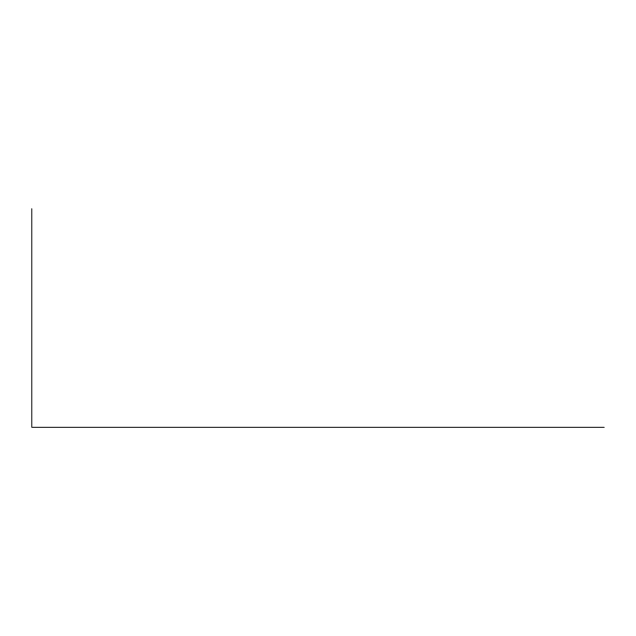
<?xml version="1.0" encoding="UTF-8"?>
<svg xmlns="http://www.w3.org/2000/svg" width="636" height="636" viewBox="0 0 636 636"><rect width="100%" height="100%" fill="white"/><g stroke="black" fill="none" stroke-linecap="round" stroke-linejoin="round"><path stroke-width="0.95" d="M604.2 427.297L31.8 427.297L31.8 208.703"/></g></svg>
